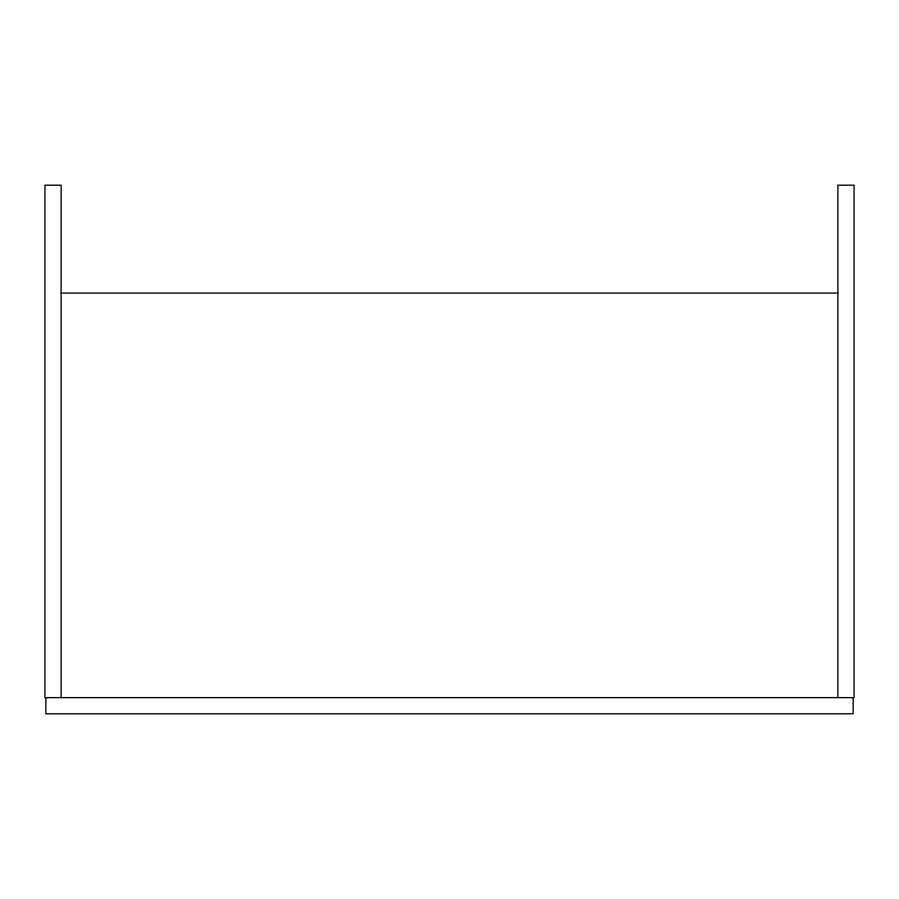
<?xml version="1.0" encoding="UTF-8"?>
<svg xmlns="http://www.w3.org/2000/svg" width="899" height="899" viewBox="0 0 899 899"><rect width="100%" height="100%" fill="white"/><g stroke="black" fill="none" stroke-linecap="round" stroke-linejoin="round"><path stroke-width="1.35" d="M61.132 293.074L837.868 293.074M853.151 697.624L853.151 713.806L45.849 713.806L45.849 697.624M837.868 697.624L837.868 185.194L854.05 185.194L854.05 697.624L44.95 697.624L44.95 185.194L61.132 185.194L61.132 697.624"/></g></svg>
